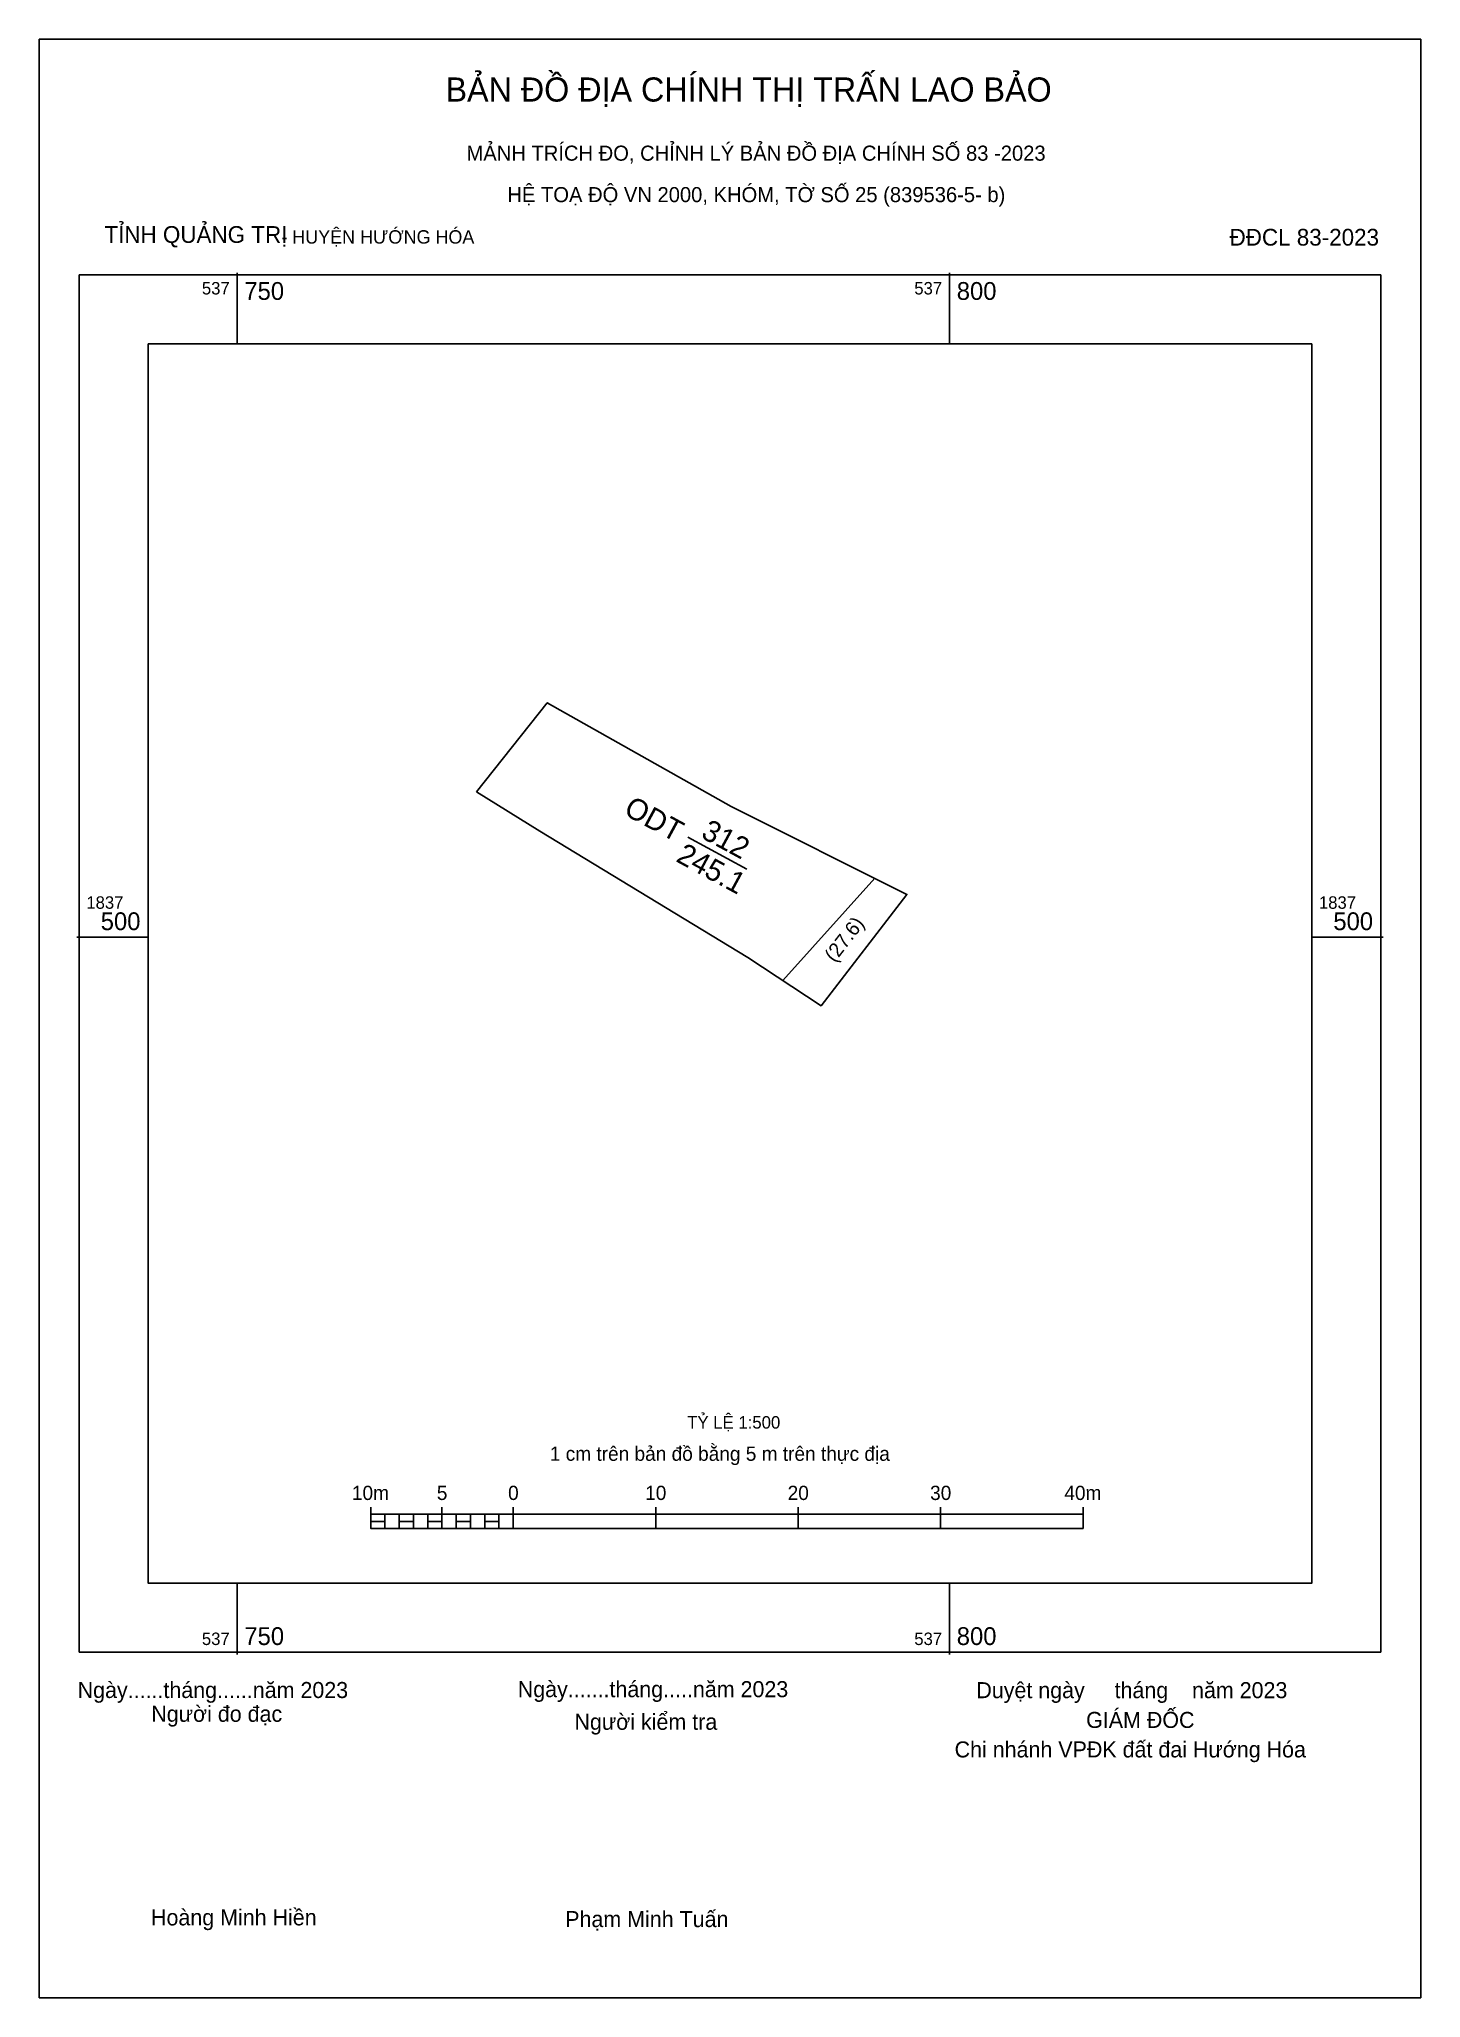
# Model space of a CAD drawing. Extents: x 537736 to 537833, y 1837426 to 1837563.
import ezdxf

# ---------------------------------------------------------------- set-up
doc = ezdxf.new("R2010")
doc.units = 0
for name, color, linetype in [('Level 1', 7, 'Continuous'), ('Level 10', 7, 'Continuous'), ('Level 13', 7, 'Continuous'), ('Level 15', 7, 'Continuous'), ('Level 23', 7, 'Continuous'), ('Level 27', 7, 'Continuous'), ('Level 6', 7, 'Continuous'), ('Level 62', 7, 'Continuous'), ('Level 63', 7, 'Continuous'), ('Level 9', 7, 'Continuous')]:
    doc.layers.add(name, color=color, linetype=linetype)

msp = doc.modelspace()

# ---------------------------------------------------------------- linework, layer by layer
at = {"layer": 'Level 1'}
msp.add_lwpolyline([(537736.1, 1837563.04), (537833.07, 1837563.04), (537833.07, 1837425.56), (537736.1, 1837425.56)], close=True, dxfattribs=at)
at = {"layer": 'Level 10'}
msp.add_lwpolyline([(537766.79, 1837510.21), (537771.76, 1837516.46), (537784.67, 1837509.17), (537797, 1837503.01), (537790.98, 1837495.19), (537785.84, 1837498.57), (537771.25, 1837507.44)], close=True, dxfattribs=at)
at = {"layer": 'Level 15'}
msp.add_line((537794.74, 1837504.14), (537788.29, 1837496.96), dxfattribs=at)
at = {"layer": 'Level 23'}
msp.add_line((537781.62, 1837507.03), (537785.77, 1837504.79), dxfattribs=at)
at = {"layer": 'Level 27'}
msp.add_line((537797, 1837503.01), (537796.97, 1837502.97), dxfattribs=at)
at = {"layer": 'Level 62'}
msp.add_lwpolyline([(537743.75, 1837541.65), (537825.42, 1837541.65), (537825.42, 1837454.66), (537743.75, 1837454.66)], close=True, dxfattribs=at)
at = {"layer": 'Level 63'}
for p, q in [((537750, 1837546.65), (537750, 1837541.65)), ((537800, 1837546.65), (537800, 1837541.65)), ((537738.75, 1837500), (537743.75, 1837500)), ((537825.42, 1837500), (537830.42, 1837500)), ((537759.37, 1837460), (537759.37, 1837458.5)), ((537764.37, 1837460), (537764.37, 1837458.5)), ((537769.37, 1837460), (537769.37, 1837458.5)), ((537779.37, 1837460), (537779.37, 1837458.5)), ((537789.37, 1837460), (537789.37, 1837458.5)), ((537799.37, 1837460), (537799.37, 1837458.5)), ((537809.37, 1837460), (537809.37, 1837458.5)), ((537759.37, 1837459.5), (537809.37, 1837459.5)), ((537760.37, 1837459.5), (537760.37, 1837458.5)), ((537761.37, 1837459.5), (537761.37, 1837458.5)), ((537762.37, 1837459.5), (537762.37, 1837458.5)), ((537763.37, 1837459.5), (537763.37, 1837458.5)), ((537764.37, 1837459.5), (537764.37, 1837458.5)), ((537765.37, 1837459.5), (537765.37, 1837458.5)), ((537766.37, 1837459.5), (537766.37, 1837458.5)), ((537767.37, 1837459.5), (537767.37, 1837458.5)), ((537768.37, 1837459.5), (537768.37, 1837458.5)), ((537769.37, 1837459.5), (537769.37, 1837458.5)), ((537759.37, 1837458.5), (537809.37, 1837458.5)), ((537750, 1837454.66), (537750, 1837449.66)), ((537800, 1837454.66), (537800, 1837449.66))]:
    msp.add_line(p, q, dxfattribs=at)
for points in [[(537738.91, 1837546.49), (537830.26, 1837546.49), (537830.26, 1837449.82), (537738.91, 1837449.82)], [(537759.37, 1837459), (537760.37, 1837459), (537760.37, 1837458.5), (537759.37, 1837458.5)], [(537759.37, 1837459), (537760.37, 1837459), (537760.37, 1837458.5), (537759.37, 1837458.5)], [(537761.37, 1837459), (537762.37, 1837459), (537762.37, 1837458.5), (537761.37, 1837458.5)], [(537763.37, 1837459), (537764.37, 1837459), (537764.37, 1837458.5), (537763.37, 1837458.5)], [(537765.37, 1837459), (537766.37, 1837459), (537766.37, 1837458.5), (537765.37, 1837458.5)], [(537767.37, 1837459), (537768.37, 1837459), (537768.37, 1837458.5), (537767.37, 1837458.5)]]:
    msp.add_lwpolyline(points, close=True, dxfattribs=at)

# ---------------------------------------------------------------- texts
at = {"layer": 'Level 1'}
for s, height, p in [('BẢN ĐỒ ĐỊA CHÍNH THỊ TRẤN LAO BẢO', 1.694, (537764.62, 1837558.66)), (' MẢNH TRÍCH ĐO, CHỈNH LÝ BẢN ĐỒ ĐỊA CHÍNH SỐ 83 -2023', 1.058, (537765.7, 1837554.51)), ('TỈNH QUẢNG TRỊ', 1.176, (537740.68, 1837548.74)), (' - HUYỆN HƯỚNG HÓA', 0.9405, (537752.75, 1837548.69)), (' ĐĐCL 83-2023', 1.176, (537819.21, 1837548.55)), ('Ngày......tháng......năm 2023', 1.125, (537738.8, 1837446.6)), ('Ngày.......tháng.....năm 2023', 1.125, (537769.69, 1837446.66)), ('  Duyệt ngày     tháng    năm 2023', 1.125, (537801.04, 1837446.59)), ('Người đo đạc', 1.125, (537743.97, 1837444.93)), ('Người kiểm tra', 1.125, (537773.67, 1837444.37)), ('GIÁM ĐỐC', 1.125, (537809.58, 1837444.5)), ('Chi nhánh VPĐK đất đai Hướng Hóa', 1.125, (537800.35, 1837442.43)), ('Hoàng Minh Hiền', 1.125, (537743.95, 1837430.64)), ('Phạm Minh Tuấn', 1.125, (537773.02, 1837430.52))]:
    msp.add_text(s, height=height, dxfattribs=at).set_placement(p)
at = {"layer": 'Level 13'}
for s, p in [('ODT', (537777.05, 1837508.66)), ('312', (537782.47, 1837507.03)), ('245.1', (537780.72, 1837505.36))]:
    msp.add_text(s, height=1.5, rotation=331.5916, dxfattribs=at).set_placement(p)
at = {"layer": 'Level 6'}
for s, height, p in [(' HỆ TOẠ ĐỘ VN 2000, KHÓM, TỜ SỐ 25 (839536-5- b)', 1.058, (537768.57, 1837551.6)), ('TỶ LỆ 1:500', 0.879, (537781.58, 1837465.51))]:
    msp.add_text(s, height=height, dxfattribs=at).set_placement(p)
at = {"layer": 'Level 63'}
for s, height, p in [('537', 0.875, (537747.52, 1837545.12)), ('750', 1.25, (537750.5, 1837544.74)), ('537', 0.875, (537797.52, 1837545.12)), ('800', 1.25, (537800.5, 1837544.74)), ('1837', 0.875, (537739.41, 1837502)), ('1837', 0.875, (537825.92, 1837502)), ('500', 1.25, (537740.42, 1837500.5)), ('500', 1.25, (537826.93, 1837500.5)), ('1 cm trên bản đồ bằng 5 m trên thực địa', 1, (537771.94, 1837463.25)), ('10m', 1, (537758.05, 1837460.5)), ('5', 1, (537764.01, 1837460.5)), ('0', 1, (537769.01, 1837460.5)), ('10', 1, (537778.63, 1837460.5)), ('20', 1, (537788.63, 1837460.5)), ('30', 1, (537798.63, 1837460.5)), ('40m', 1, (537808.05, 1837460.5)), ('537', 0.875, (537747.52, 1837450.32)), ('750', 1.25, (537750.5, 1837450.32)), ('537', 0.875, (537797.52, 1837450.32)), ('800', 1.25, (537800.5, 1837450.32))]:
    msp.add_text(s, height=height, dxfattribs=at).set_placement(p)
at = {"layer": 'Level 9'}
msp.add_text('(27.6)', height=1, rotation=52.2706, dxfattribs=at).set_placement((537791.93, 1837498.18))

doc.saveas('drawing.dxf')
